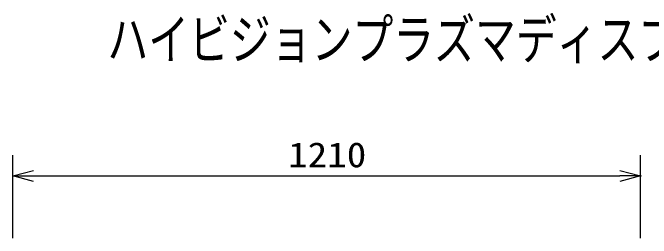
# Model space of a CAD drawing. Units: millimetres, scale not verified. Extents: x -63 to 63, y -57 to 57.
# Drawn here: x -44.6 to 16.9, y 35.7 to 57.4 of the extents above; entities that cross this region are included whole.
import ezdxf
from ezdxf.enums import TextEntityAlignment as Align

# ---------------------------------------------------------------- set-up
doc = ezdxf.new("R2010")
doc.units = ezdxf.units.MM
doc.header["$LTSCALE"] = 0.190236
doc.header["$PDMODE"] = 32
doc.header["$PDSIZE"] = 0.0951
for name, color, linetype in [('0-0_MOJI1', 2, 'Continuous'), ('0-4_0', 1, 'Continuous'), ('0-5_SUNPO', 3, 'Continuous'), ('0-6_DEFPOINTS', 7, 'Continuous')]:
    doc.layers.add(name, color=color, linetype=linetype)
doc.styles.add('ＭＳ ゴシック', font='')
doc.styles.get('ＭＳ ゴシック').set_extended_font_data('MS Gothic')

# ---------------------------------------------------------------- blocks, each defined once
blk = doc.blocks.new('_OPEN30')
at = {"layer": '0-4_0', "color": 7}
blk.add_line((0, 0), (-1, 0), dxfattribs=at)
blk.add_lwpolyline([(-1, 0.26795), (0, 0), (-1, -0.26795)], dxfattribs=at)

msp = doc.modelspace()

# ---------------------------------------------------------------- linework, layer by layer
at = {"layer": '0-5_SUNPO'}
for p, q in [((-44.6197, 35.6799), (-44.6197, 43.6799)), ((15.8804, 35.6799), (15.8804, 43.6799)), ((-42.6197, 41.6799), (13.8804, 41.6799))]:
    msp.add_line(p, q, dxfattribs=at)
at = {"layer": '0-6_DEFPOINTS'}
msp.add_point((15.8804, 41.6799), dxfattribs=at)

# ---------------------------------------------------------------- block references
at = {"layer": '0-5_SUNPO', "xscale": 2, "yscale": 2, "rotation": 180}
msp.add_blockref('_OPEN30', (-44.6197, 41.6799), dxfattribs=at)
at = {"layer": '0-5_SUNPO', "xscale": 2, "yscale": 2}
msp.add_blockref('_OPEN30', (15.8804, 41.6799), dxfattribs=at)

# ---------------------------------------------------------------- texts
at = {"layer": '0-0_MOJI1', "style": 'ＭＳ ゴシック', "width": 0.75}
msp.add_text('ハイビジョンプラズマディスプレイ据置きスタンド', height=3.848, dxfattribs=at).set_placement((-35.5001, 51.7599), align=Align.BOTTOM_LEFT)
at = {"layer": '0-5_SUNPO', "style": 'ＭＳ ゴシック', "width": 1.15}
msp.add_text('1210', height=2.406, dxfattribs=at).set_placement((-18.077, 41.7895), align=Align.BOTTOM_LEFT)

doc.saveas('drawing.dxf')
